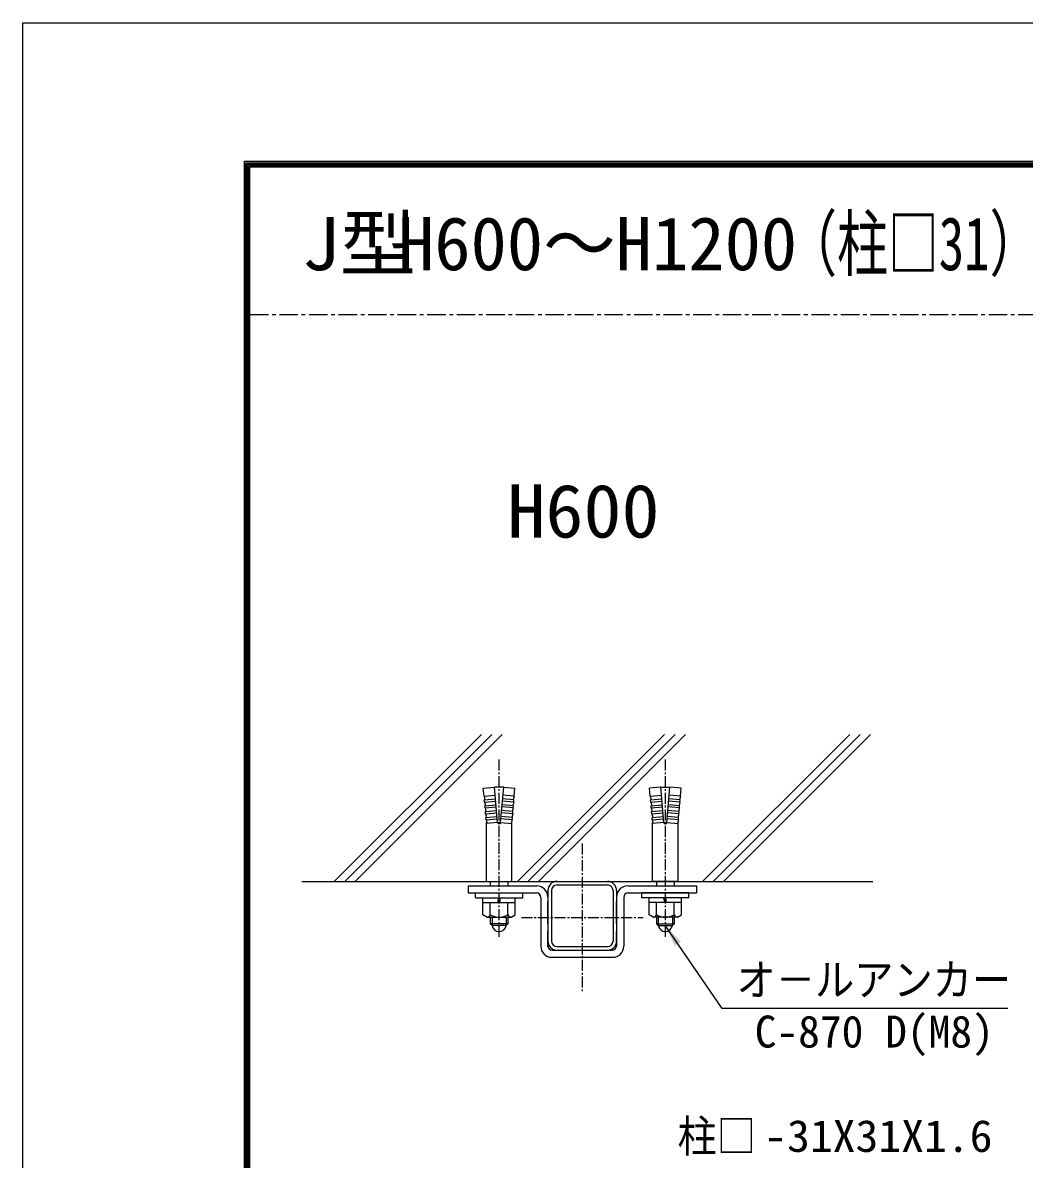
# Model space of a CAD drawing. Units: millimetres, scale not verified. Extents: x -4455 to 4455, y -3150 to 3150.
# Drawn here: x -4455 to -3099, y 1612 to 3150 of the extents above; entities that cross this region are included whole.
import ezdxf
from ezdxf.enums import TextEntityAlignment as Align

# ---------------------------------------------------------------- set-up
doc = ezdxf.new("R2010")
doc.units = ezdxf.units.MM
doc.header["$LTSCALE"] = 20
doc.linetypes.add('USER1', pattern=[1.125, 0.75, -0.125, 0.125, -0.125])
doc.linetypes.add('USER2', pattern=[2, 1.25, -0.25, 0.25, -0.25])
for name, color, linetype, lineweight in [('0-0_1部材', 7, 'Continuous', 25), ('0-1_7詳細', 7, 'Continuous', 25), ('0-6_10枠', 7, 'Continuous', 25), ('0-7_中心線', 1, 'USER2', 25)]:
    doc.layers.add(name, color=color, linetype=linetype, lineweight=lineweight)
doc.layers.add('0-2_6文字', color=7, linetype='Continuous')
doc.styles.add('ＭＳ ゴシック', font='')
doc.styles.get('ＭＳ ゴシック').set_extended_font_data('MS Gothic')

msp = doc.modelspace()

# ---------------------------------------------------------------- linework, layer by layer
at = {"layer": '0-0_1部材'}
for p, q in [((-3803.97, 2115.65), (-3816.34, 2115.65)), ((-3591.34, 2115.65), (-3578.97, 2115.65))]:
    msp.add_line(p, q, dxfattribs=at)
for centre in [(-3810.16, 1929.8), (-3585.16, 1929.8)]:
    msp.add_arc(centre, 9.74, 189.64705, 350.35295, dxfattribs=at)
at = {"layer": '0-1_7詳細', "color": 4}
for p, q in [((-4033.24, 1987.89), (-3834.18, 2186.95)), ((-4019.1, 1987.89), (-3820.04, 2186.95)), ((-4004.96, 1987.89), (-3805.89, 2186.95)), ((-3785.22, 1987.89), (-3586.16, 2186.95)), ((-3771.08, 1987.89), (-3572.02, 2186.95)), ((-3756.94, 1987.89), (-3557.87, 2186.95)), ((-3534.68, 1987.89), (-3335.62, 2186.95)), ((-3520.54, 1987.89), (-3321.48, 2186.95)), ((-3506.4, 1987.89), (-3307.33, 2186.95))]:
    msp.add_line(p, q, dxfattribs=at)
at = {"layer": '0-1_7詳細', "color": 1, "linetype": 'USER1'}
for p, q in [((-3810.16, 1912.95), (-3810.16, 2153.72)), ((-3585.16, 1912.95), (-3585.16, 2153.72)), ((-3697.66, 2039.2), (-3697.66, 1838.44)), ((-3780.09, 1939.14), (-3615.4, 1939.14))]:
    msp.add_line(p, q, dxfattribs=at)
at = {"layer": '0-1_7詳細'}
for p, q in [((-3831.58, 2114.31), (-3816.34, 2115.65)), ((-3830.62, 2103.35), (-3831.58, 2114.31)), ((-3812.16, 2067.83), (-3816.34, 2115.65)), ((-3808.16, 2067.83), (-3803.97, 2115.65)), ((-3803.97, 2115.65), (-3788.73, 2114.31)), ((-3789.69, 2103.35), (-3788.73, 2114.31)), ((-3591.34, 2115.65), (-3606.58, 2114.31)), ((-3605.62, 2103.35), (-3606.58, 2114.31)), ((-3587.16, 2067.83), (-3591.34, 2115.65)), ((-3583.16, 2067.83), (-3578.97, 2115.65)), ((-3830.62, 2103.35), (-3815.38, 2104.69)), ((-3830.62, 2103.35), (-3829.33, 2098.52)), ((-3830.19, 2098.37), (-3814.94, 2099.71)), ((-3829.93, 2095.38), (-3830.19, 2098.37)), ((-3829.93, 2095.38), (-3814.68, 2096.72)), ((-3829.93, 2095.38), (-3828.63, 2090.56)), ((-3790.39, 2095.38), (-3805.63, 2096.72)), ((-3790.13, 2098.37), (-3805.37, 2099.71)), ((-3789.69, 2103.35), (-3804.93, 2104.69)), ((-3790.39, 2095.38), (-3791.68, 2090.56)), ((-3789.69, 2103.35), (-3790.98, 2098.52)), ((-3790.39, 2095.38), (-3790.13, 2098.37)), ((-3605.62, 2103.35), (-3590.38, 2104.69)), ((-3605.62, 2103.35), (-3604.33, 2098.52)), ((-3605.19, 2098.37), (-3589.95, 2099.71)), ((-3604.93, 2095.38), (-3605.19, 2098.37)), ((-3604.93, 2095.38), (-3589.68, 2096.72)), ((-3604.93, 2095.38), (-3603.63, 2090.56)), ((-3565.39, 2095.38), (-3580.63, 2096.72)), ((-3565.13, 2098.37), (-3580.37, 2099.71)), ((-3564.69, 2103.35), (-3579.93, 2104.69)), ((-3565.39, 2095.38), (-3566.68, 2090.56)), ((-3564.69, 2103.35), (-3565.98, 2098.52)), ((-3565.39, 2095.38), (-3565.13, 2098.37)), ((-3829.49, 2090.4), (-3814.25, 2091.74)), ((-3829.23, 2087.42), (-3829.49, 2090.4)), ((-3829.23, 2087.42), (-3813.99, 2088.75)), ((-3829.23, 2087.42), (-3827.93, 2082.59)), ((-3828.79, 2082.43), (-3813.55, 2083.77)), ((-3828.53, 2079.45), (-3828.79, 2082.43)), ((-3828.53, 2079.45), (-3813.29, 2080.78)), ((-3828.53, 2079.45), (-3827.24, 2074.62)), ((-3791.78, 2079.45), (-3807.02, 2080.78)), ((-3791.52, 2082.43), (-3806.76, 2083.77)), ((-3791.08, 2087.42), (-3806.33, 2088.75)), ((-3790.82, 2090.4), (-3806.06, 2091.74)), ((-3791.78, 2079.45), (-3793.08, 2074.62)), ((-3791.08, 2087.42), (-3792.38, 2082.59)), ((-3791.78, 2079.45), (-3791.52, 2082.43)), ((-3791.08, 2087.42), (-3790.82, 2090.4)), ((-3604.49, 2090.4), (-3589.25, 2091.74)), ((-3604.23, 2087.42), (-3604.49, 2090.4)), ((-3604.23, 2087.42), (-3588.99, 2088.75)), ((-3604.23, 2087.42), (-3602.93, 2082.59)), ((-3603.79, 2082.43), (-3588.55, 2083.77)), ((-3603.53, 2079.45), (-3603.79, 2082.43)), ((-3603.53, 2079.45), (-3588.29, 2080.78)), ((-3603.53, 2079.45), (-3602.24, 2074.62)), ((-3566.78, 2079.45), (-3582.02, 2080.78)), ((-3566.52, 2082.43), (-3581.76, 2083.77)), ((-3566.08, 2087.42), (-3581.33, 2088.75)), ((-3565.82, 2090.4), (-3581.06, 2091.74)), ((-3566.78, 2079.45), (-3568.08, 2074.62)), ((-3566.08, 2087.42), (-3567.38, 2082.59)), ((-3566.78, 2079.45), (-3566.52, 2082.43)), ((-3566.08, 2087.42), (-3565.82, 2090.4)), ((-3828.09, 2074.46), (-3812.85, 2075.8)), ((-3827.83, 2071.48), (-3828.09, 2074.46)), ((-3827.83, 2071.48), (-3812.59, 2072.81)), ((-3827.83, 2071.48), (-3826.54, 2066.65)), ((-3827.46, 1987.89), (-3827.46, 2067.83)), ((-3812.16, 2067.83), (-3827.4, 2066.5)), ((-3808.16, 2067.83), (-3792.91, 2066.5)), ((-3792.48, 2071.48), (-3807.72, 2072.81)), ((-3792.22, 2074.46), (-3807.46, 2075.8)), ((-3792.48, 2071.48), (-3793.77, 2066.65)), ((-3792.86, 1987.89), (-3792.86, 2067.83)), ((-3792.48, 2071.48), (-3792.22, 2074.46)), ((-3603.1, 2074.46), (-3587.85, 2075.8)), ((-3602.83, 2071.48), (-3603.1, 2074.46)), ((-3602.83, 2071.48), (-3587.59, 2072.81)), ((-3602.83, 2071.48), (-3601.54, 2066.65)), ((-3602.46, 1987.89), (-3602.46, 2067.83)), ((-3587.16, 2067.83), (-3602.4, 2066.5)), ((-3583.16, 2067.83), (-3567.91, 2066.5)), ((-3567.48, 2071.48), (-3582.72, 2072.81)), ((-3567.22, 2074.46), (-3582.46, 2075.8)), ((-3567.48, 2071.48), (-3568.77, 2066.65)), ((-3567.86, 1987.89), (-3567.86, 2067.83)), ((-3567.48, 2071.48), (-3567.22, 2074.46)), ((-4077.29, 1987.89), (-3304.32, 1987.89)), ((-3827.46, 1987.89), (-3792.86, 1987.89)), ((-3822.16, 1987.89), (-3822.16, 1981.89)), ((-3798.16, 1987.89), (-3798.16, 1981.89)), ((-3744.16, 1987.89), (-3651.16, 1987.89)), ((-3731.77, 1987.89), (-3663.54, 1987.89)), ((-3567.86, 1987.89), (-3602.46, 1987.89)), ((-3597.16, 1987.89), (-3597.16, 1981.89)), ((-3573.16, 1987.89), (-3573.16, 1981.89)), ((-3852.16, 1981.89), (-3759.16, 1981.89)), ((-3852.16, 1981.89), (-3852.16, 1972.29)), ((-3852.16, 1972.29), (-3759.76, 1972.29)), ((-3842.16, 1972.29), (-3778.16, 1972.29)), ((-3842.16, 1972.29), (-3778.16, 1972.29)), ((-3842.16, 1965.89), (-3842.16, 1972.29)), ((-3778.16, 1965.89), (-3778.16, 1972.29)), ((-3744.16, 1975.5), (-3744.16, 1907.27)), ((-3739.36, 1975.5), (-3739.36, 1907.27)), ((-3731.77, 1983.09), (-3663.54, 1983.09)), ((-3655.96, 1975.5), (-3655.96, 1907.27)), ((-3651.16, 1975.5), (-3651.16, 1907.27)), ((-3636.16, 1981.89), (-3543.16, 1981.89)), ((-3635.56, 1972.29), (-3543.16, 1972.29)), ((-3617.16, 1965.89), (-3617.16, 1972.29)), ((-3553.16, 1972.29), (-3617.16, 1972.29)), ((-3543.16, 1981.89), (-3543.16, 1972.29)), ((-3842.16, 1965.89), (-3778.16, 1965.89)), ((-3832.06, 1942.65), (-3832.06, 1965.89)), ((-3832.06, 1959.49), (-3788.26, 1959.49)), ((-3822.16, 1942.65), (-3822.16, 1959.49)), ((-3811.89, 1959.49), (-3810.76, 1965.89)), ((-3809.36, 1959.49), (-3808.23, 1965.89)), ((-3798.16, 1942.65), (-3798.16, 1959.49)), ((-3788.26, 1942.65), (-3788.26, 1965.89)), ((-3753.76, 1966.29), (-3753.76, 1900.29)), ((-3744.16, 1966.89), (-3744.16, 1900.89)), ((-3744.16, 1931.04), (-3744.16, 1960.89)), ((-3651.16, 1966.89), (-3651.16, 1900.89)), ((-3651.16, 1931.04), (-3651.16, 1960.89)), ((-3641.56, 1966.29), (-3641.56, 1900.29)), ((-3553.16, 1965.89), (-3617.16, 1965.89)), ((-3607.06, 1942.65), (-3607.06, 1965.89)), ((-3563.26, 1959.49), (-3607.06, 1959.49)), ((-3597.16, 1942.65), (-3597.16, 1959.49)), ((-3585.95, 1959.49), (-3587.08, 1965.89)), ((-3583.43, 1959.49), (-3584.55, 1965.89)), ((-3573.16, 1942.65), (-3573.16, 1959.49)), ((-3563.26, 1942.65), (-3563.26, 1965.89)), ((-3826.58, 1939.49), (-3832.06, 1942.65)), ((-3826.58, 1939.49), (-3793.73, 1939.49)), ((-3822.16, 1939.49), (-3822.16, 1930.57)), ((-3798.16, 1939.49), (-3798.16, 1930.57)), ((-3793.73, 1939.49), (-3788.26, 1942.65)), ((-3601.58, 1939.49), (-3607.06, 1942.65)), ((-3568.73, 1939.49), (-3601.58, 1939.49)), ((-3597.16, 1939.49), (-3597.16, 1930.57)), ((-3573.16, 1939.49), (-3573.16, 1930.57)), ((-3568.73, 1939.49), (-3563.26, 1942.65)), ((-3819.76, 1928.17), (-3822.16, 1930.57)), ((-3800.56, 1928.17), (-3819.76, 1928.17)), ((-3800.56, 1928.17), (-3798.16, 1930.57)), ((-3594.76, 1928.17), (-3597.16, 1930.57)), ((-3594.76, 1928.17), (-3575.56, 1928.17)), ((-3575.56, 1928.17), (-3573.16, 1930.57)), ((-3744.16, 1899.39), (-3744.16, 1920.24)), ((-3651.16, 1899.39), (-3651.16, 1920.24)), ((-3738.16, 1894.89), (-3657.16, 1894.89)), ((-3731.77, 1899.69), (-3663.54, 1899.69)), ((-3731.77, 1894.89), (-3663.54, 1894.89)), ((-3738.76, 1885.29), (-3656.56, 1885.29))]:
    msp.add_line(p, q, dxfattribs=at)
at = {"layer": '0-1_7詳細', "color": 1}
for p, q in [((-3819.76, 1939.49), (-3819.76, 1928.17)), ((-3800.56, 1939.49), (-3800.56, 1930.57)), ((-3594.76, 1939.49), (-3594.76, 1930.57)), ((-3575.56, 1939.49), (-3575.56, 1928.17)), ((-3798.16, 1930.57), (-3822.16, 1930.57)), ((-3800.56, 1930.57), (-3800.56, 1928.17)), ((-3597.16, 1930.57), (-3573.16, 1930.57)), ((-3594.76, 1930.57), (-3594.76, 1928.17))]:
    msp.add_line(p, q, dxfattribs=at)
at = {"layer": '0-1_7詳細'}
for points in [[(-3564.69, 2103.35), (-3563.73, 2114.31), (-3578.97, 2115.65)], [(-3553.16, 1965.89), (-3553.16, 1972.29), (-3617.16, 1972.29)], [(-3121.54, 1816), (-3508.16, 1816), (-3584.02, 1926.52)]]:
    msp.add_lwpolyline(points, dxfattribs=at)
for centre, radius, start, end in [((-3810.16, 2067.83), 2, 180, 0), ((-3585.16, 2067.83), 2, 180, 360), ((-3731.77, 1975.5), 12.39, 90, 180), ((-3663.54, 1975.5), 12.39, 0, 90), ((-3759.76, 1966.29), 6, 0, 90), ((-3759.16, 1966.89), 15, 0, 90), ((-3731.77, 1975.5), 7.59, 90, 180), ((-3663.54, 1975.5), 7.59, 0, 90), ((-3636.16, 1966.89), 15, 90, 180), ((-3635.56, 1966.29), 6, 90, 180), ((-3827.2, 1945.04), 5.58, 276.40287, 334.67726), ((-3810.16, 1963.85), 24.36, 240.48521, 299.51479), ((-3793.11, 1945.04), 5.58, 205.32274, 263.59713), ((-3602.2, 1945.04), 5.58, 276.40287, 334.67726), ((-3585.16, 1963.85), 24.36, 240.48521, 299.51479), ((-3568.11, 1945.04), 5.58, 205.32274, 263.59713), ((-3731.77, 1907.27), 12.39, 180, 270), ((-3731.77, 1907.27), 7.59, 180, 270), ((-3663.54, 1907.27), 12.39, 270, 0), ((-3663.54, 1907.27), 7.59, 270, 0), ((-3738.76, 1900.29), 15, 180, 270), ((-3738.16, 1900.89), 6, 180, 270), ((-3657.16, 1900.89), 6, 270, 0), ((-3656.56, 1900.29), 15, 270, 360)]:
    msp.add_arc(centre, radius, start, end, dxfattribs=at)
msp.add_solid([(-3585.16, 1928.17), (-3563.88, 1906.38), (-3572.47, 1900.49)], dxfattribs=at)
at = {"layer": '0-6_10枠', "color": 3}
msp.add_lwpolyline([(-4455, 3150), (4455, 3150), (4455, -3150), (-4455, -3150)], close=True, dxfattribs=at)
at = {"layer": '0-6_10枠'}
for points in [[(-4155, 2962.5), (4155, 2962.5), (4155, -2962.5), (-4155, -2962.5)], [(-4153.13, 2960.62), (4153.12, 2960.62), (4153.12, -2960.63), (-4153.13, -2960.63)], [(-4151.25, 2958.75), (4151.25, 2958.75), (4151.25, -2958.75), (-4151.25, -2958.75)], [(-4149.38, 2956.87), (4149.37, 2956.87), (4149.37, -2956.88), (-4149.38, -2956.88)], [(-4147.5, 2955), (4147.5, 2955), (4147.5, -2955), (-4147.5, -2955)]]:
    msp.add_lwpolyline(points, close=True, dxfattribs=at)
at = {"layer": '0-7_中心線'}
msp.add_line((-4147.5, 2755), (4147.5, 2755), dxfattribs=at)

# ---------------------------------------------------------------- texts
at = {"layer": '0-1_7詳細', "color": 3, "style": 'ＭＳ ゴシック'}
for s, width, p in [('オ－ルアンカー', 0.9, (-3488.77, 1820.33)), ('柱□', 0.9, (-3568.64, 1608.65)), ('-31X31X1.6', 1.05, (-3451.34, 1608.88))]:
    msp.add_text(s, height=43.26, dxfattribs=dict(at, width=width)).set_placement(p, align=Align.BOTTOM_LEFT)
msp.add_text('C-870 D(M8)', height=43.26, dxfattribs=at).set_placement((-3464.21, 1750.11), align=Align.BOTTOM_LEFT)
at = {"layer": '0-2_6文字', "style": 'ＭＳ ゴシック'}
for s, width, p in [(' J型', 1.05, (-4128.83, 2793.46)), ('（柱□31）', 0.7, (-3421.68, 2793.46)), ('H600', 1.05, (-3799.08, 2431.57))]:
    msp.add_text(s, height=72.14, dxfattribs=dict(at, width=width)).set_placement(p, align=Align.BOTTOM_LEFT)
msp.add_text('H600～H1200', height=72.16, dxfattribs=at).set_placement((-3947, 2793.46), align=Align.BOTTOM_LEFT)

doc.saveas('drawing.dxf')
